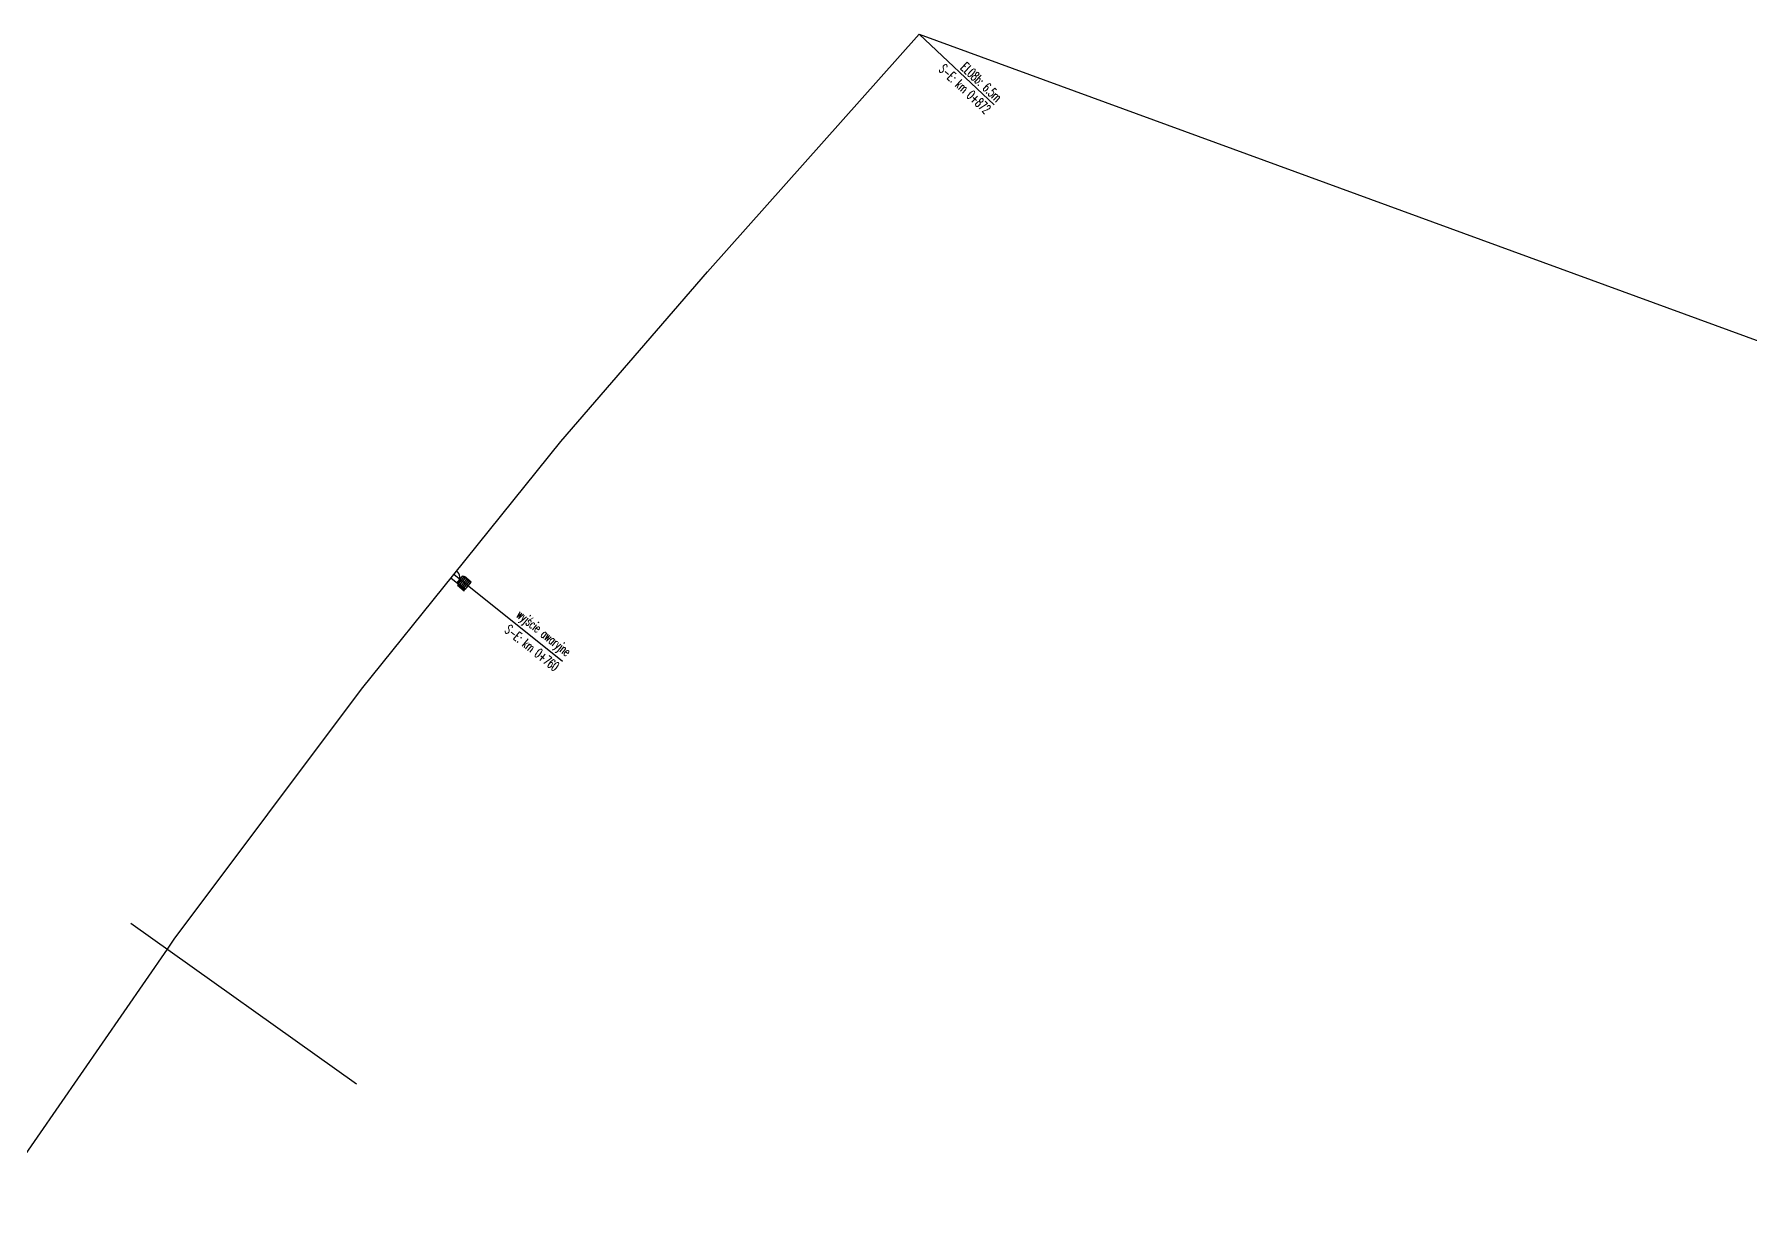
# Model space of a CAD drawing. Header units: metres. Extents: x 7399493 to 7407015, y 5696902 to 5712236.
# Drawn here: x 7405769.8 to 7406036.4, y 5701063.1 to 5701244.4 of the extents above; entities that cross this region are included whole.
import ezdxf

# ---------------------------------------------------------------- set-up
doc = ezdxf.new("R2010")
doc.units = ezdxf.units.M
for name, color, linetype in [('Drzwi ewakuacyjne', 100, 'Continuous'), ('Drzwi ewakuacyjne_opis', 7, 'Continuous'), ('Ekran_akustyczny_6.5m', 100, 'Continuous'), ('Ekran_akustyczny_6.5m_opis', 7, 'Continuous'), ('pomoc', 140, 'Continuous'), ('Schody ewakuacyjne', 100, 'Continuous')]:
    doc.layers.add(name, color=color, linetype=linetype)
doc.styles.add('simplex 0.60', font='simplex.shx', dxfattribs={"width": 0.6})

# ---------------------------------------------------------------- blocks, each defined once
blk = doc.blocks.new('Wyjście awaryjne')
at = {"layer": 'Drzwi ewakuacyjne'}
blk.add_lwpolyline([(0, 0), (-1.4, 0, 0.414214), (0, -1.4)], format="xyb", close=True, dxfattribs=at)
blk = doc.blocks.new('*U17')
at = {"layer": 'Schody ewakuacyjne', "ltscale": 0.8}
blk.add_lwpolyline([(-0.97, 0), (-0.97, -1.35), (-0.9, -1.35), (-0.9, 0)], close=True, dxfattribs=at)
at = {"layer": 'Schody ewakuacyjne'}
for points in [[(-0.76, -1.35), (-0.76, 0)], [(-0.76, 0), (0.76, 0)], [(-0.7, 0.27), (0.7, 0.27)], [(-0.7, 0), (-0.7, 0.27), (0.7, 0.27), (0.7, 0)], [(-0.7, -1.35), (-0.7, 0)], [(-0.76, -1.35), (0.76, -1.35)], [(-0.7, -0.27), (0.7, -0.27)], [(-0.7, -0.54), (0.7, -0.54)], [(-0.7, -0.81), (0.7, -0.81)], [(-0.7, -1.08), (0.7, -1.08)], [(-0.7, -1.35), (0.7, -1.35)], [(0.7, -1.35), (0.7, 0)], [(0.76, -1.35), (0.76, 0)]]:
    blk.add_lwpolyline(points, dxfattribs=at)

msp = doc.modelspace()

# ---------------------------------------------------------------- linework, layer by layer
at = {"layer": 'Drzwi ewakuacyjne_opis'}
msp.add_line((7405851.84, 5701146.81), (7405834.96, 5701160.37), dxfattribs=at)
at = {"layer": 'Ekran_akustyczny_6.5m', "color": 1, "flags": 128}
msp.add_lwpolyline([(7405790.44, 5701102.07), (7405791.51, 5701103.62), (7405820.6, 5701142.53), (7405834.96, 5701160.37), (7405851.6, 5701181.04), (7405874.41, 5701207.41), (7405907.32, 5701244.36)], dxfattribs=at)
at = {"layer": 'Ekran_akustyczny_6.5m', "color": 2, "flags": 128}
msp.add_lwpolyline([(7405763.47, 5701063.11), (7405790.44, 5701102.07)], dxfattribs=at)
at = {"layer": 'Ekran_akustyczny_6.5m_opis'}
msp.add_line((7405918.97, 5701233.38), (7405907.32, 5701244.36), dxfattribs=at)
at = {"layer": 'pomoc', "color": 4, "linetype": 'Continuous', "lineweight": 25}
msp.add_line((7405907.32, 5701244.36), (7406040.65, 5701195.61), dxfattribs=at)
at = {"layer": 'pomoc', "ltscale": 0.05}
msp.add_line((7405784.77, 5701106.1), (7405819.86, 5701081.13), dxfattribs=at)

# ---------------------------------------------------------------- block references
at = {"layer": 'Drzwi ewakuacyjne', "rotation": 141.2160344193705}
msp.add_blockref('Wyjście awaryjne', (7405834.52, 5701159.82), dxfattribs=at)
at = {"layer": 'Schody ewakuacyjne', "rotation": 51.17103063753593}
msp.add_blockref('*U17', (7405836.13, 5701159.43), dxfattribs=at)

# ---------------------------------------------------------------- texts
at = {"layer": 'Drzwi ewakuacyjne_opis', "char_height": 1.5, "attachment_point": 9, "rotation": 321.237, "style": 'simplex 0.60'}
for s, insert in [('S-E: km 0+760', (7405850.55, 5701145.2)), ('wyjście awaryjne', (7405852.11, 5701147.14))]:
    msp.add_mtext(s, dxfattribs=dict(at, insert=insert))
at = {"layer": 'Ekran_akustyczny_6.5m_opis', "char_height": 1.5, "attachment_point": 9, "rotation": 316.7037, "style": 'simplex 0.60'}
for s, insert in [('S-E: km 0+872', (7405917.55, 5701231.88)), ('EL08b: 6.5m', (7405919.28, 5701233.72))]:
    msp.add_mtext(s, dxfattribs=dict(at, insert=insert))

doc.saveas('drawing.dxf')
